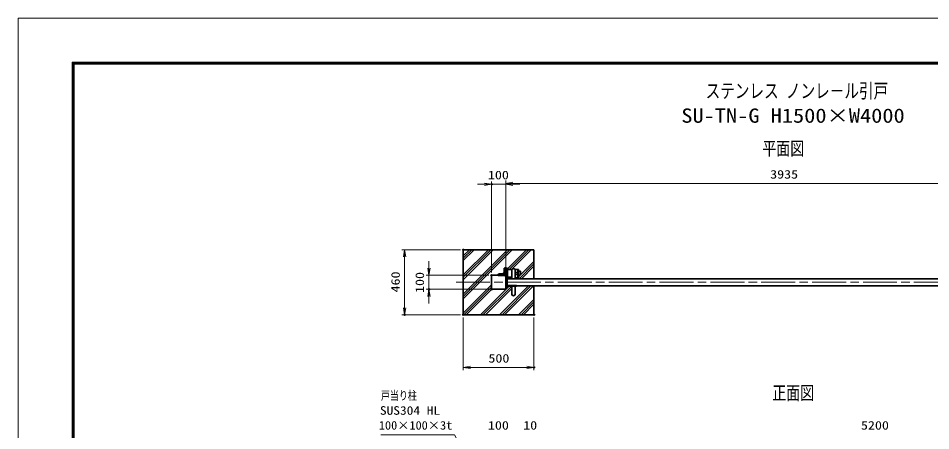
# Model space of a CAD drawing. Units: millimetres at full size, sheet at 1:20. Extents: x -5940 to 5940, y -4200 to 4200.
# Drawn here: x -5940 to 517, y 1285 to 4200 of the extents above; entities that cross this region are included whole.
import ezdxf
from ezdxf.enums import TextEntityAlignment as Align

# ---------------------------------------------------------------- set-up
doc = ezdxf.new("R2010")
doc.units = ezdxf.units.MM
doc.header["$LTSCALE"] = 20
doc.header["$PDMODE"] = 32
doc.header["$PDSIZE"] = 10
doc.linetypes.add('USER1', pattern=[18, 12, -1.5, 3, -1.5])
for name, color, linetype, lineweight in [('0-0_D-TTL', 7, 'Continuous', 18), ('0-1_軸線', 200, 'USER1', 15), ('0-2_寸法線', 4, 'Continuous', 18), ('0-3_0', 7, 'Continuous', 18), ('0-5_外形線', 7, 'Continuous', 35), ('0-9_AM_0N', 7, 'Continuous', 50), ('0-C_ハッチング', 253, 'Continuous', 13)]:
    doc.layers.add(name, color=color, linetype=linetype, lineweight=lineweight)
for name, color, linetype in [('0-4_Defpoints', 7, 'Continuous'), ('0-E_AM_6', 7, 'Continuous'), ('0-F_文字', 254, 'Continuous')]:
    doc.layers.add(name, color=color, linetype=linetype)
doc.styles.add('ＭＳ ゴシック', font='')
doc.styles.get('ＭＳ ゴシック').set_extended_font_data('MS Gothic')

# ---------------------------------------------------------------- blocks, each defined once
blk = doc.blocks.new('S21')
at = {"layer": '0-2_寸法線'}
for points in [[(4922506.6, 2473027.8), (4932905.8, 2473027.8), (4938708.2, 2462110.3), (4939177.5, 2461227.3)], [(4938561, 2462032.1), (4939177.5, 2461227.3), (4938855.3, 2462188.6)]]:
    blk.add_lwpolyline(points, dxfattribs=at)
at = {"layer": '0-2_寸法線', "color": 254, "style": 'ＭＳ ゴシック'}
for s, width, p in [('戸当り柱', 0.75, (4922506.6, 2477624.6)), ('SUS304 HL', 1.15, (4922362.6, 2475524.6)), ('100×100×3t', 1.05, (4922218.6, 2473424.6))]:
    blk.add_text(s, height=1212, dxfattribs=dict(at, width=width)).set_placement(p, align=Align.BOTTOM_LEFT)
blk = doc.blocks.new('_Open')
at = {"layer": '0-3_0'}
blk.add_line((-20, 3.333), (0, 0), dxfattribs=at)
blk.add_lwpolyline([(-20, -3.333), (0, 0), (-20, 0)], dxfattribs=at)

msp = doc.modelspace()

# ---------------------------------------------------------------- linework, layer by layer
at = {"layer": '0-0_D-TTL'}
for points in [[(-5940, -4200), (5940, -4200), (5940, 4200), (-5940, 4200)], [(-5558.14, 3889.71), (5558.14, 3889.71), (5558.14, -3888.86), (-5558.14, -3888.86)], [(-5554.61, 3886.18), (5554.61, 3886.18), (5554.61, -3885.32), (-5554.61, -3885.32)], [(-5551.07, 3882.64), (5551.07, 3882.64), (5551.07, -3881.79), (-5551.07, -3881.79)], [(-5547.54, 3879.11), (5547.54, 3879.11), (5547.54, -3878.25), (-5547.54, -3878.25)], [(-5544, 3875.57), (5544, 3875.57), (5544, -3874.71), (-5544, -3874.71)]]:
    msp.add_lwpolyline(points, close=True, dxfattribs=at)
at = {"layer": '0-1_軸線'}
msp.add_line((-2842.19, 2334.15), (2955.38, 2334.15), dxfattribs=at)
at = {"layer": '0-2_寸法線'}
for p, q in [((-2591.16, 2404.15), (-2591.16, 3047.26)), ((-2491.16, 2425.47), (-2491.16, 3052.26)), ((-2491.16, 2404.15), (-2491.16, 3047.26)), ((-2641.16, 3027.26), (-2691.16, 3027.26)), ((-2491.16, 3027.26), (-2591.16, 3027.26)), ((-2491.16, 3032.26), (1443.84, 3032.26)), ((-2441.16, 3027.26), (-2391.16, 3027.26)), ((-2811.16, 2564.15), (-3225.93, 2564.15)), ((-3205.93, 2564.15), (-3205.93, 2104.15)), ((-3034.24, 2434.15), (-3034.24, 2484.15)), ((-2611.16, 2384.15), (-3054.24, 2384.15)), ((-3034.24, 2384.15), (-3034.24, 2284.15)), ((-2611.16, 2284.15), (-3054.24, 2284.15)), ((-3034.24, 2234.15), (-3034.24, 2184.15)), ((-2811.16, 2104.15), (-3225.93, 2104.15)), ((-2791.16, 2084.15), (-2791.16, 1711.73)), ((-2291.16, 2084.15), (-2291.16, 1711.73)), ((-2791.16, 1731.73), (-2291.16, 1731.73))]:
    msp.add_line(p, q, dxfattribs=at)
at = {"layer": '0-4_Defpoints'}
for p in [(-2591.16, 3027.26), (-2791.16, 2564.15), (-2591.16, 2384.15), (-2591.16, 2384.15), (-2491.16, 2405.47), (-2491.16, 2384.15), (-3034.24, 2284.15), (-2591.16, 2284.15), (-3205.93, 2104.15), (-2791.16, 2104.15), (-2791.16, 2104.15), (-2291.16, 2104.15), (-2291.16, 1731.73)]:
    msp.add_point(p, dxfattribs=at)
at = {"layer": '0-5_外形線'}
for p, q in [((-2291.16, 2359.15), (-2291.16, 2564.15)), ((-2480.16, 2424.15), (-2446.84, 2424.15)), ((-2448.66, 2359.15), (-2448.66, 2417.65)), ((-2425.48, 2424.15), (-2406.16, 2424.15)), ((-2423.66, 2359.15), (-2423.66, 2417.65)), ((-2423.66, 2403.65), (-2406.16, 2403.65)), ((-2406.16, 2424.15), (-2401.16, 2424.15)), ((-2406.16, 2424.15), (-2406.16, 2359.15)), ((-2401.16, 2424.15), (-2401.16, 2359.15)), ((-2387.16, 2386.9), (-2387.16, 2411.4)), ((-2406.16, 2359.15), (-2481.16, 2359.15)), ((1518.84, 2359.15), (-2481.16, 2359.15)), ((-2423.66, 2388.65), (-2406.16, 2388.65)), ((-2401.16, 2359.15), (-2406.16, 2359.15)), ((-2401.16, 2384.65), (-2389.41, 2384.65)), ((1518.84, 2309.15), (-2481.16, 2309.15)), ((-2448.66, 2309.15), (-2448.66, 2250.65)), ((-2423.66, 2309.15), (-2423.66, 2250.65))]:
    msp.add_line(p, q, dxfattribs=at)
for points in [[(-2291.16, 2564.15), (-2791.16, 2564.15), (-2791.16, 2104.15), (-2291.16, 2104.15), (-2291.16, 2309.15)], [(-2389.41, 2413.65), (-2401.16, 2413.65), (-2401.16, 2384.65)]]:
    msp.add_lwpolyline(points, dxfattribs=at)
for points in [[(-2491.16, 2384.15), (-2591.16, 2384.15), (-2591.16, 2284.15), (-2491.16, 2284.15)], [(-2481.16, 2294.15), (-2491.16, 2294.15), (-2491.16, 2374.15), (-2481.16, 2374.15)]]:
    msp.add_lwpolyline(points, close=True, dxfattribs=at)
for centre, radius, start, end in [((-2436.16, 2417.65), 12.5, 0, 180), ((-2389.41, 2411.4), 2.25, 0, 90), ((-2389.41, 2386.9), 2.25, 270, 0), ((-2436.16, 2250.65), 12.5, 180, 0)]:
    msp.add_arc(centre, radius, start, end, dxfattribs=at)
at = {"layer": '0-9_AM_0N'}
for p, q in [((-2506.66, 2390.15), (-2539.66, 2390.15)), ((-2500.16, 2429.65), (-2500.16, 2396.65)), ((-2494.16, 2434.15), (-2495.66, 2434.15)), ((-2494.16, 2384.15), (-2494.16, 2434.15)), ((-2489.16, 2434.15), (-2489.16, 2374.15)), ((-2486.16, 2434.15), (-2489.16, 2434.15)), ((-2480.16, 2376.65), (-2480.16, 2428.15)), ((-2544.16, 2385.65), (-2544.16, 2384.15)), ((-2544.16, 2384.15), (-2494.16, 2384.15)), ((-2448.66, 2368.15), (-2471.66, 2368.15)), ((-2420.16, 2368.15), (-2423.66, 2368.15)), ((-2414.16, 2359.15), (-2414.16, 2362.15)), ((-2481.16, 2309.15), (-2414.16, 2309.15))]:
    msp.add_line(p, q, dxfattribs=at)
for centre, radius, start, end in [((-2539.66, 2385.65), 4.5, 90, 180), ((-2506.66, 2396.65), 6.5, 270, 0), ((-2495.66, 2429.65), 4.5, 90, 180), ((-2486.16, 2428.15), 6, 0, 90), ((-2471.66, 2376.65), 8.5, 180, 270), ((-2420.16, 2362.15), 6, 0, 90)]:
    msp.add_arc(centre, radius, start, end, dxfattribs=at)
at = {"layer": '0-C_ハッチング'}
for p, q in [((-2791.16, 2486.77), (-2713.78, 2564.15)), ((-2791.16, 2352.07), (-2579.08, 2564.15)), ((-2791.16, 2217.36), (-2444.38, 2564.15)), ((-2791.16, 2503.61), (-2730.62, 2564.15)), ((-2791.16, 2368.91), (-2595.92, 2564.15)), ((-2791.16, 2234.2), (-2461.21, 2564.15)), ((-2791.16, 2520.45), (-2747.46, 2564.15)), ((-2791.16, 2385.74), (-2612.76, 2564.15)), ((-2791.16, 2251.04), (-2478.05, 2564.15)), ((-2523.35, 2384.15), (-2343.35, 2564.15)), ((-2466.51, 2424.15), (-2326.51, 2564.15)), ((-2449.67, 2424.15), (-2309.67, 2564.15)), ((-2401.16, 2371.63), (-2291.16, 2481.63)), ((-2396.81, 2359.15), (-2291.16, 2464.79)), ((-2506.51, 2384.15), (-2481.16, 2409.5)), ((-2491.16, 2382.66), (-2481.16, 2392.66)), ((-2379.97, 2359.15), (-2291.16, 2447.96)), ((-2791.16, 2116.34), (-2591.16, 2316.34)), ((-2786.51, 2104.15), (-2591.16, 2299.5)), ((-2769.67, 2104.15), (-2589.67, 2284.15)), ((-2668.64, 2104.15), (-2463.64, 2309.15)), ((-2651.81, 2104.15), (-2448.66, 2307.29)), ((-2634.97, 2104.15), (-2448.66, 2290.46)), ((-2533.94, 2104.15), (-2328.94, 2309.15)), ((-2517.1, 2104.15), (-2312.1, 2309.15)), ((-2500.26, 2104.15), (-2295.26, 2309.15)), ((-2399.24, 2104.15), (-2291.16, 2212.23)), ((-2382.4, 2104.15), (-2291.16, 2195.39)), ((-2365.56, 2104.15), (-2291.16, 2178.55))]:
    msp.add_line(p, q, dxfattribs=at)

# ---------------------------------------------------------------- block references
at = {"layer": '0-2_寸法線'}
for name, p, xscale, yscale in [('_Open', (-2591.16, 3027.26), 2.5, 2.5), ('_Open', (-2291.16, 1731.73), 2.5, 2.5), ('S21', (-249499.28, -122396.89), 0.05, 0.05)]:
    msp.add_blockref(name, p, dxfattribs=dict(at, xscale=xscale, yscale=yscale))
at = {"layer": '0-2_寸法線', "xscale": 2.5, "yscale": 2.5}
for p, rotation in [((-2491.16, 3032.26), 180), ((-2491.16, 3027.26), 180), ((-3205.93, 2564.15), 90), ((-3034.24, 2384.15), 270), ((-3034.24, 2284.15), 90), ((-3205.93, 2104.15), 270), ((-2791.16, 1731.73), 180)]:
    msp.add_blockref('_Open', p, dxfattribs=dict(at, rotation=rotation))

# ---------------------------------------------------------------- texts
at = {"layer": '0-2_寸法線', "color": 254, "style": 'ＭＳ ゴシック', "width": 1.2}
for s, p in [('100', (-2616.76, 3043.6)), ('3935', (-619.66, 3048.6)), ('500', (-2613.16, 1748.07)), ('100', (-2616.76, 1274.24)), ('10', (-2367.17, 1274.24)), ('5200', (22.84, 1274.24))]:
    msp.add_text(s, height=60.56, dxfattribs=at).set_placement(p, align=Align.BOTTOM_LEFT)
for s, p in [('460', (-3222.27, 2262.15)), ('100', (-3050.58, 2258.55))]:
    msp.add_text(s, height=60.56, rotation=90, dxfattribs=at).set_placement(p, align=Align.BOTTOM_LEFT)
at = {"layer": '0-E_AM_6', "color": 254, "style": 'ＭＳ ゴシック', "width": 0.75}
msp.add_text('ステンレス ノンレ－ル引戸', height=101, dxfattribs=at).set_placement((-1076.06, 3606.14), align=Align.BOTTOM_LEFT)
at = {"layer": '0-E_AM_6', "style": 'ＭＳ ゴシック', "width": 1.15}
msp.add_text('SU-TN-G H1500×W4000', height=101, dxfattribs=at).set_placement((-1247.98, 3431.14), align=Align.BOTTOM_LEFT)
at = {"layer": '0-F_文字', "style": 'ＭＳ ゴシック', "width": 0.75}
for s, p in [('平面図', (-674.43, 3203.07)), ('正面図', (-603.93, 1475.08))]:
    msp.add_text(s, height=96.19, dxfattribs=at).set_placement(p, align=Align.BOTTOM_LEFT)

doc.saveas('drawing.dxf')
